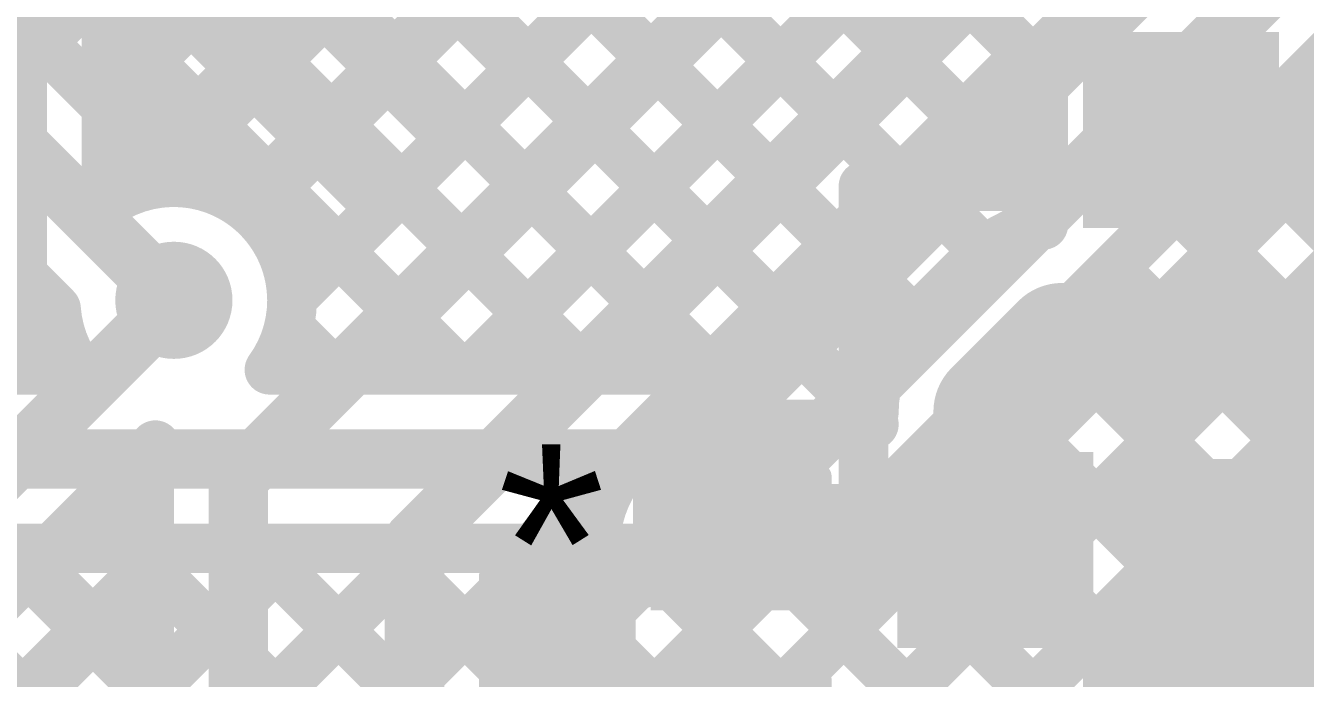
# Model space of a CAD drawing. Header units: millimetres. Extents: x -0.33 to 3.26, y -0.12 to 2.83.
# Drawn here: x 2.4631 to 2.7211, y 1.4238 to 1.5554 of the extents above; entities that cross this region are included whole.
import ezdxf

# ---------------------------------------------------------------- set-up
doc = ezdxf.new("R2010")
doc.units = ezdxf.units.MM
doc.header["$MEASUREMENT"] = 0
for name, color, linetype in [('BottomLayer', 5, 'Continuous'), ('BottomOverlay', 54, 'Continuous'), ('BottomPaste', 16, 'Continuous'), ('BottomSolder', 6, 'Continuous'), ('TopLayer', 1, 'Continuous'), ('ViaHoleLayer', 16, 'Continuous')]:
    doc.layers.add(name, color=color, linetype=linetype)
doc.styles.add('Arial', font='', dxfattribs={"height": 0.2})
doc.styles.get('Arial').set_extended_font_data('Arial')

# ---------------------------------------------------------------- blocks, each defined once
blk = doc.blocks.new('R__0402_B_142')
at = {"layer": 'BottomLayer'}
for points in [[(-0.0095, 0.0125), (-0.0095, -0.0125), (-0.0275, -0.0125), (-0.0275, 0.0125)], [(0.0275, 0.0125), (0.0275, -0.0125), (0.0095, -0.0125), (0.0095, 0.0125)]]:
    blk.add_hatch(color=5, dxfattribs=at).paths.add_polyline_path(points)
at = {"layer": 'BottomPaste'}
for points in [[(-0.0095, 0.0125), (-0.0095, -0.0125), (-0.0275, -0.0125), (-0.0275, 0.0125)], [(0.0275, 0.0125), (0.0275, -0.0125), (0.0095, -0.0125), (0.0095, 0.0125)]]:
    blk.add_hatch(color=16, dxfattribs=at).paths.add_polyline_path(points)
at = {"layer": 'BottomSolder'}
for points in [[(-0.0055, 0.0165), (-0.0055, -0.0165), (-0.0315, -0.0165), (-0.0315, 0.0165)], [(0.0315, 0.0165), (0.0315, -0.0165), (0.0055, -0.0165), (0.0055, 0.0165)]]:
    blk.add_hatch(color=6, dxfattribs=at).paths.add_polyline_path(points)
at = {"layer": 'BottomOverlay', "const_width": 0.005}
for points in [[(-0.0325, 0.0175), (-0.0325, -0.0175)], [(-0.0325, 0.0175), (-0.0085, 0.0175)], [(0.0085, 0.0175), (0.0325, 0.0175)], [(0.0325, 0.0175), (0.0325, -0.0175)], [(-0.0325, -0.0175), (-0.0085, -0.0175)], [(0.0085, -0.0175), (0.0325, -0.0175)]]:
    blk.add_lwpolyline(points, dxfattribs=at)
at = {"layer": 'BottomOverlay', "const_width": 0.0025}
for points in [[(-0.03375, 0.0175, 1), (-0.03125, 0.0175, 1)], [(-0.03375, 0.0175, 1), (-0.03125, 0.0175, 1)], [(-0.00975, 0.0175, 1), (-0.00725, 0.0175, 1)], [(0.00725, 0.0175, 1), (0.00975, 0.0175, 1)], [(0.03125, 0.0175, 1), (0.03375, 0.0175, 1)], [(0.03125, 0.0175, 1), (0.03375, 0.0175, 1)], [(-0.03375, -0.0175, 1), (-0.03125, -0.0175, 1)], [(-0.03375, -0.0175, 1), (-0.03125, -0.0175, 1)], [(-0.00975, -0.0175, 1), (-0.00725, -0.0175, 1)], [(0.00725, -0.0175, 1), (0.00975, -0.0175, 1)], [(0.03125, -0.0175, 1), (0.03375, -0.0175, 1)], [(0.03125, -0.0175, 1), (0.03375, -0.0175, 1)]]:
    blk.add_lwpolyline(points, format="xyb", close=True, dxfattribs=at)
blk = doc.blocks.new('SOT23_3_B_201')
at = {"layer": 'BottomLayer'}
for points in [[(-0.02166, 0.02657), (-0.05316, 0.02657), (-0.05316, 0.05807), (-0.02166, 0.05807)], [(0.05314, 0.02657), (0.02165, 0.02657), (0.02165, 0.05807), (0.05314, 0.05807)], [(0.01574, -0.05807), (-0.01575, -0.05807), (-0.01575, -0.02657), (0.01574, -0.02657)]]:
    blk.add_hatch(color=5, dxfattribs=at).paths.add_polyline_path(points)
at = {"layer": 'BottomPaste'}
for points in [[(-0.02166, 0.02657), (-0.05316, 0.02657), (-0.05316, 0.05807), (-0.02166, 0.05807)], [(0.05314, 0.02657), (0.02165, 0.02657), (0.02165, 0.05807), (0.05314, 0.05807)], [(0.01574, -0.05807), (-0.01575, -0.05807), (-0.01575, -0.02657), (0.01574, -0.02657)]]:
    blk.add_hatch(color=16, dxfattribs=at).paths.add_polyline_path(points)
at = {"layer": 'BottomSolder'}
for points in [[(-0.01766, 0.02257), (-0.05716, 0.02257), (-0.05716, 0.06207), (-0.01766, 0.06207)], [(0.05714, 0.02257), (0.01765, 0.02257), (0.01765, 0.06207), (0.05714, 0.06207)], [(0.01974, -0.06207), (-0.01975, -0.06207), (-0.01975, -0.02257), (0.01974, -0.02257)]]:
    blk.add_hatch(color=6, dxfattribs=at).paths.add_polyline_path(points)
at = {"layer": 'BottomOverlay'}
for points, const_width in [([(-0.06409, 0.068, 1), (-0.07393, 0.068, 1)], 0.00984), ([(-0.07639, 0.068, 1), (-0.07147, 0.068, 1)], 0.00492), ([(-0.06655, 0.068, 1), (-0.06162, 0.068, 1)], 0.00492), ([(-0.01351, 0.032, 1), (-0.00851, 0.032, 1)], 0.005), ([(0.00849, 0.032, 1), (0.01349, 0.032, 1)], 0.005), ([(-0.06651, 0.03, 1), (-0.06151, 0.03, 1)], 0.005), ([(0.06149, 0.03, 1), (0.06649, 0.03, 1)], 0.005), ([(-0.06651, -0.032, 1), (-0.06151, -0.032, 1)], 0.005), ([(-0.06651, -0.032, 1), (-0.06151, -0.032, 1)], 0.005), ([(-0.03151, -0.032, 1), (-0.02651, -0.032, 1)], 0.005), ([(0.02649, -0.031, 1), (0.03149, -0.031, 1)], 0.005), ([(0.06149, -0.031, 1), (0.06649, -0.031, 1)], 0.005), ([(0.06149, -0.031, 1), (0.06649, -0.031, 1)], 0.005)]:
    blk.add_lwpolyline(points, format="xyb", close=True, dxfattribs=dict(at, const_width=const_width))
at = {"layer": 'BottomOverlay', "const_width": 0.01}
for points in [[(0.01099, 0.032), (-0.01101, 0.032)], [(-0.06401, 0.03), (-0.06401, -0.032)], [(0.06399, 0.03), (0.06399, -0.031)], [(-0.02901, -0.032), (-0.06401, -0.032)], [(0.06399, -0.031), (0.02899, -0.031)]]:
    blk.add_lwpolyline(points, dxfattribs=at)
blk = doc.blocks.new('SOT23_3_B_204')
at = {"layer": 'BottomLayer'}
for points in [[(-0.02166, 0.02657), (-0.05316, 0.02657), (-0.05316, 0.05807), (-0.02166, 0.05807)], [(0.05314, 0.02657), (0.02165, 0.02657), (0.02165, 0.05807), (0.05314, 0.05807)], [(0.01574, -0.05807), (-0.01575, -0.05807), (-0.01575, -0.02657), (0.01574, -0.02657)]]:
    blk.add_hatch(color=5, dxfattribs=at).paths.add_polyline_path(points)
at = {"layer": 'BottomPaste'}
for points in [[(-0.02166, 0.02657), (-0.05316, 0.02657), (-0.05316, 0.05807), (-0.02166, 0.05807)], [(0.05314, 0.02657), (0.02165, 0.02657), (0.02165, 0.05807), (0.05314, 0.05807)], [(0.01574, -0.05807), (-0.01575, -0.05807), (-0.01575, -0.02657), (0.01574, -0.02657)]]:
    blk.add_hatch(color=16, dxfattribs=at).paths.add_polyline_path(points)
at = {"layer": 'BottomSolder'}
for points in [[(-0.01766, 0.02257), (-0.05716, 0.02257), (-0.05716, 0.06207), (-0.01766, 0.06207)], [(0.05714, 0.02257), (0.01765, 0.02257), (0.01765, 0.06207), (0.05714, 0.06207)], [(0.01974, -0.06207), (-0.01975, -0.06207), (-0.01975, -0.02257), (0.01974, -0.02257)]]:
    blk.add_hatch(color=6, dxfattribs=at).paths.add_polyline_path(points)
at = {"layer": 'BottomOverlay'}
for points, const_width in [([(-0.06409, 0.068, 1), (-0.07393, 0.068, 1)], 0.00984), ([(-0.07639, 0.068, 1), (-0.07147, 0.068, 1)], 0.00492), ([(-0.06655, 0.068, 1), (-0.06162, 0.068, 1)], 0.00492), ([(-0.01351, 0.032, 1), (-0.00851, 0.032, 1)], 0.005), ([(0.00849, 0.032, 1), (0.01349, 0.032, 1)], 0.005), ([(-0.06651, 0.03, 1), (-0.06151, 0.03, 1)], 0.005), ([(0.06149, 0.03, 1), (0.06649, 0.03, 1)], 0.005), ([(-0.06651, -0.032, 1), (-0.06151, -0.032, 1)], 0.005), ([(-0.06651, -0.032, 1), (-0.06151, -0.032, 1)], 0.005), ([(-0.03151, -0.032, 1), (-0.02651, -0.032, 1)], 0.005), ([(0.02649, -0.031, 1), (0.03149, -0.031, 1)], 0.005), ([(0.06149, -0.031, 1), (0.06649, -0.031, 1)], 0.005), ([(0.06149, -0.031, 1), (0.06649, -0.031, 1)], 0.005)]:
    blk.add_lwpolyline(points, format="xyb", close=True, dxfattribs=dict(at, const_width=const_width))
at = {"layer": 'BottomOverlay', "const_width": 0.01}
for points in [[(0.01099, 0.032), (-0.01101, 0.032)], [(-0.06401, 0.03), (-0.06401, -0.032)], [(0.06399, 0.03), (0.06399, -0.031)], [(-0.02901, -0.032), (-0.06401, -0.032)], [(0.06399, -0.031), (0.02899, -0.031)]]:
    blk.add_lwpolyline(points, dxfattribs=at)

msp = doc.modelspace()

# ---------------------------------------------------------------- hatches: boundary and pattern name
at = {"layer": 'BottomLayer'}
h = msp.add_hatch(color=5, dxfattribs=at)
edge = h.paths.add_edge_path()
edge.add_arc((2.493, 1.5), 0.01181, 0, 360)
msp.add_hatch(color=5, dxfattribs=at).paths.add_polyline_path([(2.68549, 1.395), (2.76349, 1.395), (2.76349, 1.468), (2.68549, 1.468)])
at = {"layer": 'TopLayer'}
h = msp.add_hatch(color=1, dxfattribs=at)
edge = h.paths.add_edge_path()
edge.add_arc((2.493, 1.5), 0.01181, 0, 360)
at = {"layer": 'ViaHoleLayer'}
h = msp.add_hatch(color=16, dxfattribs=at)
edge = h.paths.add_edge_path()
edge.add_arc((2.493, 1.5), 0.00591, 0, 360)

# ---------------------------------------------------------------- linework, layer by layer
at = {"layer": 'BottomLayer'}
for points, const_width in [([(2.4614, 1.5044), (2.4614, 1.64035)], 0.012), ([(2.4794, 1.54802), (2.55271, 1.62133)], 0.01), ([(2.48915, 1.62053), (2.56302, 1.54666)], 0.01), ([(2.4794, 1.51955), (2.4794, 1.61261)], 0.01), ([(2.4794, 1.51974), (2.56611, 1.60644)], 0.01), ([(2.4794, 1.60199), (2.54888, 1.53252)], 0.01), ([(2.50712, 1.51917), (2.58094, 1.59299)], 0.01), ([(2.5168, 1.50057), (2.60741, 1.59118)], 0.01), ([(2.51681, 1.50045), (2.60753, 1.59118)], 0.01), ([(2.506, 1.46419), (2.62744, 1.58562)], 0.012), ([(2.4794, 1.57371), (2.53473, 1.51838)], 0.01), ([(2.5415, 1.45169), (2.65481, 1.565)], 0.012), ([(2.4794, 1.54542), (2.50341, 1.52141)], 0.01), ([(2.58676, 1.4715), (2.66227, 1.547)], 0.01), ([(2.66227, 1.547), (2.66825, 1.547)], 0.01), ([(2.66825, 1.5152), (2.66825, 1.547)], 0.01), ([(2.60437, 1.475), (2.66825, 1.53888)], 0.01), ([(2.6549, 1.53963), (2.66825, 1.52628)], 0.01), ([(2.696, 1.53432), (2.87432, 1.53432)], 0.02), ([(2.64076, 1.52549), (2.6564, 1.50984)], 0.01), ([(2.51441, 1.51041), (2.52059, 1.50423)], 0.01), ([(2.62661, 1.51135), (2.64219, 1.49578)], 0.01), ([(2.6413, 1.49489), (2.65471, 1.5083)], 0.01), ([(2.388, 1.431), (2.4614, 1.5044)], 0.012), ([(2.414, 1.421), (2.493, 1.5)], 0.012), ([(2.61247, 1.49721), (2.63226, 1.47742)], 0.01), ([(2.6586, 1.47754), (2.67206, 1.491)], 0.025), ([(2.67206, 1.491), (2.936, 1.491)], 0.025), ([(2.6586, 1.44967), (2.6586, 1.47754)], 0.025), ([(2.59833, 1.48306), (2.6064, 1.475)], 0.01), ([(2.63085, 1.47742), (2.6341, 1.47742)], 0.01), ([(2.60249, 1.475), (2.60558, 1.475)], 0.01), ([(2.60558, 1.475), (2.63085, 1.475)], 0.01), ([(2.63085, 1.475), (2.6341, 1.475)], 0.01), ([(2.42673, 1.40827), (2.48926, 1.4708)], 0.01), ([(2.58108, 1.46581), (2.58676, 1.4715)], 0.01), ([(2.58676, 1.4715), (2.58987, 1.4715)], 0.01), ([(2.5595, 1.44423), (2.58108, 1.46581)], 0.01), ([(2.58108, 1.4624), (2.58108, 1.46581)], 0.01), ([(2.488, 1.03676), (2.488, 1.46419)], 0.01), ([(2.506, 0.9815), (2.506, 1.46419)], 0.012), ([(2.47921, 1.46076), (2.488, 1.45197)], 0.01), ([(2.60249, 1.4505), (2.60558, 1.4505)], 0.025), ([(2.60558, 1.4505), (2.65727, 1.4505)], 0.025), ([(2.65727, 1.4505), (2.65809, 1.44967)], 0.025), ([(2.5415, 0.9815), (2.5415, 1.45169)], 0.012), ([(2.57005, 1.45478), (2.57832, 1.44651)], 0.01), ([(2.5595, 1.43013), (2.57806, 1.44868)], 0.01), ([(2.46507, 1.44662), (2.488, 1.42369)], 0.01), ([(2.31052, 1.266), (2.488, 1.44348)], 0.01), ([(2.5595, 0.99709), (2.5595, 1.44423)], 0.01), ([(2.58108, 1.4345), (2.58108, 1.43859)], 0.01), ([(2.5595, 1.43704), (2.58062, 1.41592)], 0.01), ([(2.58108, 1.4295), (2.58108, 1.4345)], 0.01), ([(2.58108, 1.4295), (2.58108, 1.4345)], 0.01), ([(2.45093, 1.43247), (2.488, 1.3954)], 0.01), ([(2.58108, 1.41854), (2.58108, 1.4295)], 0.01), ([(2.5595, 1.40184), (2.58108, 1.42342)], 0.01)]:
    msp.add_lwpolyline(points, dxfattribs=dict(at, const_width=const_width))
for points, const_width in [([(2.4769, 1.54802, 1), (2.4819, 1.54802, 1)], 0.005), ([(2.4769, 1.54542, 1), (2.4819, 1.54542, 1)], 0.005), ([(2.56052, 1.54666, 1), (2.56552, 1.54666, 1)], 0.005), ([(2.65977, 1.547, 1), (2.66477, 1.547, 1)], 0.005), ([(2.65977, 1.547, 1), (2.66477, 1.547, 1)], 0.005), ([(2.66575, 1.547, 1), (2.67075, 1.547, 1)], 0.005), ([(2.66575, 1.547, 1), (2.67075, 1.547, 1)], 0.005), ([(2.6524, 1.53963, 1), (2.6574, 1.53963, 1)], 0.005), ([(2.66575, 1.53888, 1), (2.67075, 1.53888, 1)], 0.005), ([(2.691, 1.53432, 1), (2.701, 1.53432, 1)], 0.01), ([(2.54638, 1.53252, 1), (2.55138, 1.53252, 1)], 0.005), ([(2.63826, 1.52549, 1), (2.64326, 1.52549, 1)], 0.005), ([(2.66575, 1.52628, 1), (2.67075, 1.52628, 1)], 0.005), ([(2.4769, 1.51974, 1), (2.4819, 1.51974, 1)], 0.005), ([(2.50091, 1.52141, 1), (2.50591, 1.52141, 1)], 0.005), ([(2.4769, 1.51955, 1), (2.4819, 1.51955, 1)], 0.005), ([(2.4769, 1.51955, 1), (2.4819, 1.51955, 1)], 0.005), ([(2.50462, 1.51917, 1), (2.50962, 1.51917, 1)], 0.005), ([(2.53223, 1.51838, 1), (2.53723, 1.51838, 1)], 0.005), ([(2.66575, 1.5152, 1), (2.67075, 1.5152, 1)], 0.005), ([(2.66575, 1.5152, 1), (2.67075, 1.5152, 1)], 0.005), ([(2.66575, 1.5152, 1), (2.67075, 1.5152, 1)], 0.005), ([(2.51191, 1.51041, 1), (2.51691, 1.51041, 1)], 0.005), ([(2.62411, 1.51135, 1), (2.62911, 1.51135, 1)], 0.005), ([(2.6539, 1.50984, 1), (2.6589, 1.50984, 1)], 0.005), ([(2.65221, 1.5083, 1), (2.65721, 1.5083, 1)], 0.005), ([(2.65221, 1.5083, 1), (2.65721, 1.5083, 1)], 0.005), ([(2.65223, 1.50832, 1), (2.65723, 1.50832, 1)], 0.005), ([(2.4584, 1.5044, 1), (2.4644, 1.5044, 1)], 0.006), ([(2.4584, 1.5044, 1), (2.4644, 1.5044, 1)], 0.006), ([(2.51809, 1.50423, 1), (2.52309, 1.50423, 1)], 0.005), ([(2.49, 1.5, 1), (2.496, 1.5, 1)], 0.006), ([(2.5143, 1.50057, 1), (2.5193, 1.50057, 1)], 0.005), ([(2.51431, 1.50045, 1), (2.51931, 1.50045, 1)], 0.005), ([(2.51431, 1.50045, 1), (2.51931, 1.50045, 1)], 0.005), ([(2.60997, 1.49721, 1), (2.61497, 1.49721, 1)], 0.005), ([(2.66581, 1.491, 1), (2.67831, 1.491, 1)], 0.0125), ([(2.66581, 1.491, 1), (2.67831, 1.491, 1)], 0.0125), ([(2.63877, 1.49486, 1), (2.64377, 1.49486, 1)], 0.005), ([(2.6388, 1.49489, 1), (2.6438, 1.49489, 1)], 0.005), ([(2.6388, 1.49489, 1), (2.6438, 1.49489, 1)], 0.005), ([(2.63969, 1.49578, 1), (2.64469, 1.49578, 1)], 0.005), ([(2.65235, 1.47754, 1), (2.66485, 1.47754, 1)], 0.0125), ([(2.65235, 1.47754, 1), (2.66485, 1.47754, 1)], 0.0125), ([(2.59583, 1.48306, 1), (2.60083, 1.48306, 1)], 0.005), ([(2.62835, 1.47742, 1), (2.63335, 1.47742, 1)], 0.005), ([(2.62976, 1.47742, 1), (2.63476, 1.47742, 1)], 0.005), ([(2.6316, 1.47754, 1), (2.6366, 1.47754, 1)], 0.005), ([(2.6316, 1.47754, 1), (2.6366, 1.47754, 1)], 0.005), ([(2.6316, 1.47742, 1), (2.6366, 1.47742, 1)], 0.005), ([(2.59999, 1.475, 1), (2.60499, 1.475, 1)], 0.005), ([(2.59999, 1.475, 1), (2.60499, 1.475, 1)], 0.005), ([(2.60187, 1.475, 1), (2.60687, 1.475, 1)], 0.005), ([(2.60308, 1.475, 1), (2.60808, 1.475, 1)], 0.005), ([(2.60308, 1.475, 1), (2.60808, 1.475, 1)], 0.005), ([(2.6039, 1.475, 1), (2.6089, 1.475, 1)], 0.005), ([(2.62835, 1.475, 1), (2.63335, 1.475, 1)], 0.005), ([(2.62835, 1.475, 1), (2.63335, 1.475, 1)], 0.005), ([(2.6316, 1.475, 1), (2.6366, 1.475, 1)], 0.005), ([(2.48676, 1.4708, 1), (2.49176, 1.4708, 1)], 0.005), ([(2.48676, 1.4708, 1), (2.49176, 1.4708, 1)], 0.005), ([(2.48676, 1.4708, 1), (2.49176, 1.4708, 1)], 0.005), ([(2.58426, 1.4715, 1), (2.58926, 1.4715, 1)], 0.005), ([(2.58426, 1.4715, 1), (2.58926, 1.4715, 1)], 0.005), ([(2.58426, 1.4715, 1), (2.58926, 1.4715, 1)], 0.005), ([(2.58737, 1.4715, 1), (2.59237, 1.4715, 1)], 0.005), ([(2.58737, 1.4715, 1), (2.59237, 1.4715, 1)], 0.005), ([(2.57858, 1.46581, 1), (2.58358, 1.46581, 1)], 0.005), ([(2.57858, 1.46581, 1), (2.58358, 1.46581, 1)], 0.005), ([(2.57858, 1.46581, 1), (2.58358, 1.46581, 1)], 0.005), ([(2.4855, 1.46419, 1), (2.4905, 1.46419, 1)], 0.005), ([(2.4855, 1.46419, 1), (2.4905, 1.46419, 1)], 0.005), ([(2.4855, 1.46419, 1), (2.4905, 1.46419, 1)], 0.005), ([(2.503, 1.46419, 1), (2.509, 1.46419, 1)], 0.006), ([(2.503, 1.46419, 1), (2.509, 1.46419, 1)], 0.006), ([(2.47671, 1.46076, 1), (2.48171, 1.46076, 1)], 0.005), ([(2.57858, 1.4624, 1), (2.58358, 1.4624, 1)], 0.005), ([(2.57858, 1.4624, 1), (2.58358, 1.4624, 1)], 0.005), ([(2.59624, 1.4505, 1), (2.60874, 1.4505, 1)], 0.0125), ([(2.59933, 1.4505, 1), (2.61183, 1.4505, 1)], 0.0125), ([(2.59933, 1.4505, 1), (2.61183, 1.4505, 1)], 0.0125), ([(2.65102, 1.4505, 1), (2.66352, 1.4505, 1)], 0.0125), ([(2.65102, 1.4505, 1), (2.66352, 1.4505, 1)], 0.0125), ([(2.65184, 1.44967, 1), (2.66434, 1.44967, 1)], 0.0125), ([(2.65235, 1.44967, 1), (2.66485, 1.44967, 1)], 0.0125), ([(2.5385, 1.45169, 1), (2.5445, 1.45169, 1)], 0.006), ([(2.5385, 1.45169, 1), (2.5445, 1.45169, 1)], 0.006), ([(2.56755, 1.45478, 1), (2.57255, 1.45478, 1)], 0.005), ([(2.4855, 1.45197, 1), (2.4905, 1.45197, 1)], 0.005), ([(2.57556, 1.44868, 1), (2.58056, 1.44868, 1)], 0.005), ([(2.46257, 1.44662, 1), (2.46757, 1.44662, 1)], 0.005), ([(2.57582, 1.44651, 1), (2.58082, 1.44651, 1)], 0.005), ([(2.4855, 1.44348, 1), (2.4905, 1.44348, 1)], 0.005), ([(2.557, 1.44423, 1), (2.562, 1.44423, 1)], 0.005), ([(2.557, 1.44423, 1), (2.562, 1.44423, 1)], 0.005), ([(2.57858, 1.43859, 1), (2.58358, 1.43859, 1)], 0.005), ([(2.57858, 1.43859, 1), (2.58358, 1.43859, 1)], 0.005), ([(2.557, 1.43704, 1), (2.562, 1.43704, 1)], 0.005), ([(2.57858, 1.4345, 1), (2.58358, 1.4345, 1)], 0.005), ([(2.57858, 1.4345, 1), (2.58358, 1.4345, 1)], 0.005), ([(2.57858, 1.4345, 1), (2.58358, 1.4345, 1)], 0.005), ([(2.557, 1.43013, 1), (2.562, 1.43013, 1)], 0.005), ([(2.57858, 1.4295, 1), (2.58358, 1.4295, 1)], 0.005), ([(2.57858, 1.4295, 1), (2.58358, 1.4295, 1)], 0.005), ([(2.57858, 1.4295, 1), (2.58358, 1.4295, 1)], 0.005), ([(2.4855, 1.42369, 1), (2.4905, 1.42369, 1)], 0.005), ([(2.57858, 1.42342, 1), (2.58358, 1.42342, 1)], 0.005)]:
    msp.add_lwpolyline(points, format="xyb", close=True, dxfattribs=dict(at, const_width=const_width))
at = {"layer": 'BottomLayer', "const_width": 0.01}
for points in [[(2.4794, 1.51955, -0.599347), (2.51681, 1.50045)], [(2.65471, 1.5083, -0.159015), (2.66825, 1.5152)], [(2.65473, 1.50832, -0.158666), (2.66825, 1.5152)], [(2.6341, 1.47754, -0.199267), (2.6413, 1.49489)], [(2.6341, 1.47754, -0.198912), (2.64127, 1.49486)], [(2.58987, 1.4715, -0.136106), (2.60249, 1.475)], [(2.488, 1.46419, -0.094403), (2.48926, 1.4708)], [(2.488, 1.46419, -0.094403), (2.48926, 1.4708)], [(2.58108, 1.43859, -0.259303), (2.58108, 1.4624)]]:
    msp.add_lwpolyline(points, format="xyb", dxfattribs=at)
at = {"layer": 'TopLayer'}
for points, const_width in [([(2.4685, 1.54995), (2.4685, 2.00591)], 0.01), ([(2.4685, 1.77128), (2.68242, 1.55737)], 0.01), ([(2.19191, 1.76786), (2.47366, 1.48611)], 0.01), ([(2.4685, 1.74582), (2.66969, 1.54464)], 0.01), ([(2.49189, 1.52657), (2.7085, 1.74318)], 0.01), ([(2.4685, 1.72037), (2.65696, 1.53191)], 0.01), ([(2.50869, 1.51791), (2.7085, 1.71773)], 0.01), ([(2.49255, 1.24721), (2.955, 1.70967)], 0.01), ([(2.4685, 1.69491), (2.64423, 1.51918)], 0.01), ([(2.5168, 1.50057), (2.7085, 1.69227)], 0.01), ([(2.50527, 1.23448), (2.955, 1.68421)], 0.01), ([(2.4685, 1.66946), (2.6315, 1.50646)], 0.01), ([(2.4685, 1.5541), (2.58272, 1.66831)], 0.01), ([(2.52769, 1.486), (2.7085, 1.66682)], 0.01), ([(2.46709, 1.27267), (2.85681, 1.66238)], 0.01), ([(2.518, 1.22176), (2.955, 1.65875)], 0.01), ([(2.47916, 1.5393), (2.59404, 1.65417)], 0.01), ([(2.47982, 1.25994), (2.87167, 1.65179)], 0.01), ([(2.4685, 1.644), (2.61878, 1.49373)], 0.01), ([(2.55314, 1.486), (2.7085, 1.64136)], 0.01), ([(2.4685, 1.61854), (2.60105, 1.486)], 0.01), ([(2.5786, 1.486), (2.7085, 1.6159)], 0.01), ([(2.4685, 1.59309), (2.57559, 1.486)], 0.01), ([(2.60406, 1.486), (2.7085, 1.59045)], 0.01), ([(2.61105, 1.486), (2.7085, 1.58346)], 0.01), ([(2.6185, 1.468), (2.7265, 1.576)], 0.012), ([(2.4685, 1.56763), (2.55014, 1.486)], 0.01), ([(2.63126, 1.4553), (2.73921, 1.56325)], 0.01), ([(2.4685, 1.54995), (2.49471, 1.52375)], 0.01), ([(2.4505, 1.5425), (2.493, 1.5)], 0.012), ([(2.7206, 1.54464), (2.94189, 1.32335)], 0.01), ([(2.70787, 1.53191), (2.92916, 1.31062)], 0.01), ([(2.4378, 1.52974), (2.46925, 1.49829)], 0.01), ([(2.69514, 1.51918), (2.91644, 1.29789)], 0.01), ([(2.68242, 1.50646), (2.90371, 1.28516)], 0.01), ([(2.45132, 1.486), (2.46643, 1.50111)], 0.01), ([(2.51617, 1.49451), (2.52468, 1.486)], 0.01), ([(2.66969, 1.49373), (2.89098, 1.27244)], 0.01), ([(2.37159, 1.486), (2.47374, 1.486)], 0.01), ([(2.51226, 1.486), (2.61105, 1.486)], 0.01), ([(2.65696, 1.481), (2.87722, 1.26074)], 0.01), ([(2.356, 1.468), (2.6185, 1.468)], 0.012), ([(2.64423, 1.46827), (2.86051, 1.252)], 0.01), ([(2.6315, 1.45554), (2.85593, 1.23112)], 0.01), ([(2.37426, 1.45), (2.6185, 1.45)], 0.01), ([(2.378, 1.36176), (2.46623, 1.45)], 0.01), ([(2.39072, 1.34904), (2.49169, 1.45)], 0.01), ([(2.40345, 1.33631), (2.51714, 1.45)], 0.01), ([(2.41618, 1.32358), (2.5426, 1.45)], 0.01), ([(2.42891, 1.31085), (2.56806, 1.45)], 0.01), ([(2.4334, 1.45), (2.6714, 1.212)], 0.01), ([(2.44163, 1.29812), (2.59351, 1.45)], 0.01), ([(2.45436, 1.2854), (2.61897, 1.45001)], 0.01), ([(2.45886, 1.45), (2.69686, 1.212)], 0.01), ([(2.48431, 1.45), (2.72231, 1.212)], 0.01), ([(2.50977, 1.45), (2.74777, 1.212)], 0.01), ([(2.53522, 1.45), (2.77322, 1.212)], 0.01), ([(2.56068, 1.45), (2.79868, 1.212)], 0.01), ([(2.58614, 1.45), (2.82414, 1.212)], 0.01), ([(2.61159, 1.45), (2.84959, 1.212)], 0.01)]:
    msp.add_lwpolyline(points, dxfattribs=dict(at, const_width=const_width))
for points, const_width in [([(2.67992, 1.55737, 1), (2.68492, 1.55737, 1)], 0.005), ([(2.466, 1.5541, 1), (2.471, 1.5541, 1)], 0.005), ([(2.466, 1.54995, 1), (2.471, 1.54995, 1)], 0.005), ([(2.466, 1.54995, 1), (2.471, 1.54995, 1)], 0.005), ([(2.66719, 1.54464, 1), (2.67219, 1.54464, 1)], 0.005), ([(2.7181, 1.54464, 1), (2.7231, 1.54464, 1)], 0.005), ([(2.47666, 1.5393, 1), (2.48166, 1.5393, 1)], 0.005), ([(2.65446, 1.53191, 1), (2.65946, 1.53191, 1)], 0.005), ([(2.70537, 1.53191, 1), (2.71037, 1.53191, 1)], 0.005), ([(2.48939, 1.52657, 1), (2.49439, 1.52657, 1)], 0.005), ([(2.49221, 1.52375, 1), (2.49721, 1.52375, 1)], 0.005), ([(2.49221, 1.52375, 1), (2.49721, 1.52375, 1)], 0.005), ([(2.50619, 1.51791, 1), (2.51119, 1.51791, 1)], 0.005), ([(2.64173, 1.51918, 1), (2.64673, 1.51918, 1)], 0.005), ([(2.69264, 1.51918, 1), (2.69764, 1.51918, 1)], 0.005), ([(2.629, 1.50646, 1), (2.634, 1.50646, 1)], 0.005), ([(2.67992, 1.50646, 1), (2.68492, 1.50646, 1)], 0.005), ([(2.46393, 1.50111, 1), (2.46893, 1.50111, 1)], 0.005), ([(2.49, 1.5, 1), (2.496, 1.5, 1)], 0.006), ([(2.5143, 1.50057, 1), (2.5193, 1.50057, 1)], 0.005), ([(2.51431, 1.5, 1), (2.51931, 1.5, 1)], 0.005), ([(2.51431, 1.5, 1), (2.51931, 1.5, 1)], 0.005), ([(2.46675, 1.49829, 1), (2.47175, 1.49829, 1)], 0.005), ([(2.46675, 1.49829, 1), (2.47175, 1.49829, 1)], 0.005), ([(2.51367, 1.49451, 1), (2.51867, 1.49451, 1)], 0.005), ([(2.61628, 1.49373, 1), (2.62128, 1.49373, 1)], 0.005), ([(2.66719, 1.49373, 1), (2.67219, 1.49373, 1)], 0.005), ([(2.47116, 1.48611, 1), (2.47616, 1.48611, 1)], 0.005), ([(2.47124, 1.486, 1), (2.47624, 1.486, 1)], 0.005), ([(2.47124, 1.486, 1), (2.47624, 1.486, 1)], 0.005), ([(2.50976, 1.486, 1), (2.51476, 1.486, 1)], 0.005), ([(2.50976, 1.486, 1), (2.51476, 1.486, 1)], 0.005), ([(2.52218, 1.486, 1), (2.52718, 1.486, 1)], 0.005), ([(2.52519, 1.486, 1), (2.53019, 1.486, 1)], 0.005), ([(2.54764, 1.486, 1), (2.55264, 1.486, 1)], 0.005), ([(2.55064, 1.486, 1), (2.55564, 1.486, 1)], 0.005), ([(2.57309, 1.486, 1), (2.57809, 1.486, 1)], 0.005), ([(2.5761, 1.486, 1), (2.5811, 1.486, 1)], 0.005), ([(2.59855, 1.486, 1), (2.60355, 1.486, 1)], 0.005), ([(2.60156, 1.486, 1), (2.60656, 1.486, 1)], 0.005), ([(2.60855, 1.486, 1), (2.61355, 1.486, 1)], 0.005), ([(2.60855, 1.486, 1), (2.61355, 1.486, 1)], 0.005), ([(2.65446, 1.481, 1), (2.65946, 1.481, 1)], 0.005), ([(2.6155, 1.468, 1), (2.6215, 1.468, 1)], 0.006), ([(2.6155, 1.468, 1), (2.6215, 1.468, 1)], 0.006), ([(2.64173, 1.46827, 1), (2.64673, 1.46827, 1)], 0.005), ([(2.62873, 1.45527, 1), (2.63373, 1.45527, 1)], 0.005), ([(2.62876, 1.4553, 1), (2.63376, 1.4553, 1)], 0.005), ([(2.62876, 1.4553, 1), (2.63376, 1.4553, 1)], 0.005), ([(2.629, 1.45554, 1), (2.634, 1.45554, 1)], 0.005), ([(2.45636, 1.45, 1), (2.46136, 1.45, 1)], 0.005), ([(2.46373, 1.45, 1), (2.46873, 1.45, 1)], 0.005), ([(2.48181, 1.45, 1), (2.48681, 1.45, 1)], 0.005), ([(2.48919, 1.45, 1), (2.49419, 1.45, 1)], 0.005), ([(2.50727, 1.45, 1), (2.51227, 1.45, 1)], 0.005), ([(2.51464, 1.45, 1), (2.51964, 1.45, 1)], 0.005), ([(2.53272, 1.45, 1), (2.53772, 1.45, 1)], 0.005), ([(2.5401, 1.45, 1), (2.5451, 1.45, 1)], 0.005), ([(2.55818, 1.45, 1), (2.56318, 1.45, 1)], 0.005), ([(2.56556, 1.45, 1), (2.57056, 1.45, 1)], 0.005), ([(2.58364, 1.45, 1), (2.58864, 1.45, 1)], 0.005), ([(2.59101, 1.45, 1), (2.59601, 1.45, 1)], 0.005), ([(2.60909, 1.45, 1), (2.61409, 1.45, 1)], 0.005), ([(2.616, 1.45, 1), (2.621, 1.45, 1)], 0.005), ([(2.616, 1.45, 1), (2.621, 1.45, 1)], 0.005), ([(2.616, 1.45, 1), (2.621, 1.45, 1)], 0.005), ([(2.61647, 1.45001, 1), (2.62147, 1.45001, 1)], 0.005)]:
    msp.add_lwpolyline(points, format="xyb", close=True, dxfattribs=dict(at, const_width=const_width))
at = {"layer": 'TopLayer', "const_width": 0.01}
for points in [[(2.49471, 1.52375, -0.393363), (2.51681, 1.5)], [(2.51681, 1.5, -0.158441), (2.51226, 1.486)], [(2.47374, 1.486, -0.140114), (2.46925, 1.49829)], [(2.63126, 1.4553, -0.199396), (2.6185, 1.45)], [(2.63123, 1.45527, -0.198912), (2.6185, 1.45)]]:
    msp.add_lwpolyline(points, format="xyb", dxfattribs=at)

# ---------------------------------------------------------------- block references
for name, p, rotation in [('SOT23_3_B_204', (2.69599, 1.492), 180), ('R__0402_B_142', (2.60558, 1.432), 90), ('SOT23_3_B_201', (2.69599, 1.369), 180)]:
    msp.add_blockref(name, p, dxfattribs=dict(rotation=rotation))

# ---------------------------------------------------------------- texts
at = {"layer": 'BottomOverlay', "style": 'Arial', "text_generation_flag": 2}
msp.add_text('*', height=0.04, rotation=360, dxfattribs=at).set_placement((2.58, 1.431))

doc.saveas('drawing.dxf')
